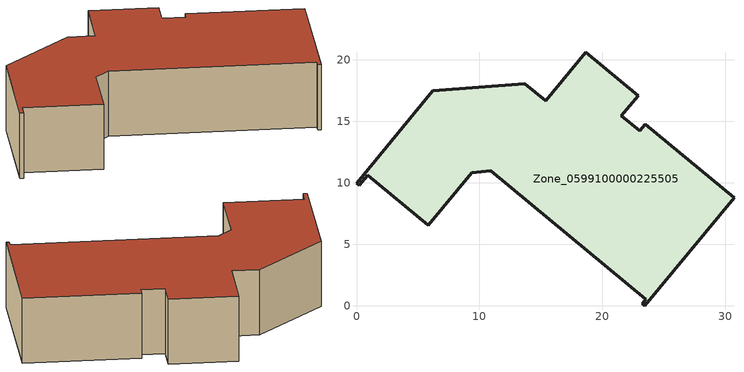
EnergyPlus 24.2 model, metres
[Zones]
Zone_0599100000225505
 floor ground (C_G): 10.93,10.98 9.38,10.83 5.83,6.54 0.9,10.62 0.22,9.8 0,9.99 6.2,17.49 13.69,18.08 15.38,16.67 18.66,20.64 22.91,17.11 21.55,15.46 23.03,14.23 23.5,14.79 30.7,8.81 23.43,0 23.22,0.17 23.54,0.55 z0
 wall outside (C_F): 0,9.99 0.22,9.8 0.9,10.62 5.83,6.54 9.38,10.83 10.93,10.98 23.54,0.55 23.22,0.17 23.43,0 30.7,8.81 23.5,14.79 23.03,14.23 21.55,15.46 22.91,17.11 18.66,20.64 15.38,16.67 13.69,18.08 6.2,17.49 0,9.99 z0:5.5
 roof outside (C_R): 23.43,0 30.7,8.81 23.5,14.79 23.03,14.23 21.55,15.46 22.91,17.11 18.66,20.64 15.38,16.67 13.69,18.08 6.2,17.49 0,9.99 0.22,9.8 0.9,10.62 5.83,6.54 9.38,10.83 10.93,10.98 23.54,0.55 23.22,0.17 z5.5
[BUILDING]
Pand.0599100000225505: North Axis=0; Terrain=City; Loads Convergence Tolerance Value=0.04; Temperature Convergence Tolerance Value=0.4; Solar Distribution=FullExterior; Maximum Number of Warmup Days=25; Minimum Number of Warmup Days=1
[Site:Location]
Rotterdam.The.Hague.AP_ZH_NLD Design_Conditions: Latitude=51.96; Longitude=4.45; Time Zone=1; Elevation=-4.5
[SITE:GROUNDTEMPERATURE:BUILDINGSURFACE]
18, 18, 18, 18, 18, 18, 18, 18, 18, 18, 18, 18
[MATERIAL] Thermal Absorptance=0.9; Solar Absorptance=0.7; Visible Absorptance=0.7
Name | Roughness | Thickness | Conductivity | Density | Specific Heat
G.D.1975-1991 | MediumSmooth | 0.15 | 0.288461 | 540 | 1210
F.D.1975-1991 | Rough | 0.3 | 0.230769 | 1920 | 840
R.D.1975-1991 | MediumRough | 0.2 | 0.153846 | 1500 | 1000
[CONSTRUCTION]
C_G: G.D.1975-1991
C_F: F.D.1975-1991
C_R: R.D.1975-1991
[ZONE]
Zone_0599100000225505: Type=1; Multiplier=1; Ceiling Height=Autocalculate; Volume=Autocalculate; Floor Area=autocalculate; Part of Total Floor Area=Yes
[ZONEINFILTRATION:DESIGNFLOWRATE]
Infil_Zone_0599100000225505: Zone or ZoneList or Space or SpaceList=Zone_0599100000225505; Schedule=AlwaysOn; Design Flow Rate Calculation Method=Flow/Area; Flow Rate per Floor Area=0.0042; Constant Term Coefficient=1; Temperature Term Coefficient=0; Velocity Term Coefficient=0; Velocity Squared Term Coefficient=0
[HVACTEMPLATE:ZONE:IDEALLOADSAIRSYSTEM]
Zone_0599100000225505: Maximum Heating Supply Air Temperature=50; Minimum Cooling Supply Air Temperature=13; Maximum Heating Supply Air Humidity Ratio=0.0156; Minimum Cooling Supply Air Humidity Ratio=0.0077; Heating Limit=NoLimit; Cooling Limit=NoLimit; Dehumidification Control Type=ConstantSensibleHeatRatio; Cooling Sensible Heat Ratio=0.7; Dehumidification Setpoint=60; Humidification Control Type=None; Humidification Setpoint=30; Outdoor Air Method=None; Outdoor Air Flow Rate per Person=0.00944; Outdoor Air Flow Rate per Zone Floor Area=0; Outdoor Air Flow Rate per Zone=0; Demand Controlled Ventilation Type=None; Outdoor Air Economizer Type=NoEconomizer; Heat Recovery Type=None; Sensible Heat Recovery Effectiveness=0.7; Latent Heat Recovery Effectiveness=0.65
[ZONECONTROL:THERMOSTAT]
ThermostatControl_Zone_0599100000225505: Zone or ZoneList=Zone_0599100000225505; Control Type Schedule=DualSetpointControlType; Control 1=Thermostat_Zone_0599100000225505; Temperature Difference Between Cutout And Setpoint=0
[THERMOSTATSETPOINT:DUALSETPOINT]
Thermostat_Zone_0599100000225505: Heating Setpoint Temperature Schedule=HeatingSetpoint_Zone_0599100000225505; Cooling Setpoint Temperature Schedule=CoolingSetpoint_Zone_0599100000225505
[SCHEDULE:COMPACT]
HeatingSetpoint_Zone_0599100000225505: Through: 12/31, For: AllDays, Until: 24:00, 21
CoolingSetpoint_Zone_0599100000225505: Through: 12/31, For: AllDays, Until: 24:00, 24
DualSetpointControlType: Through: 12/31, For: AllDays, Until: 24:00, 4
AlwaysOn: Through: 12/31, For: AllDays, Until: 24:00, 1
